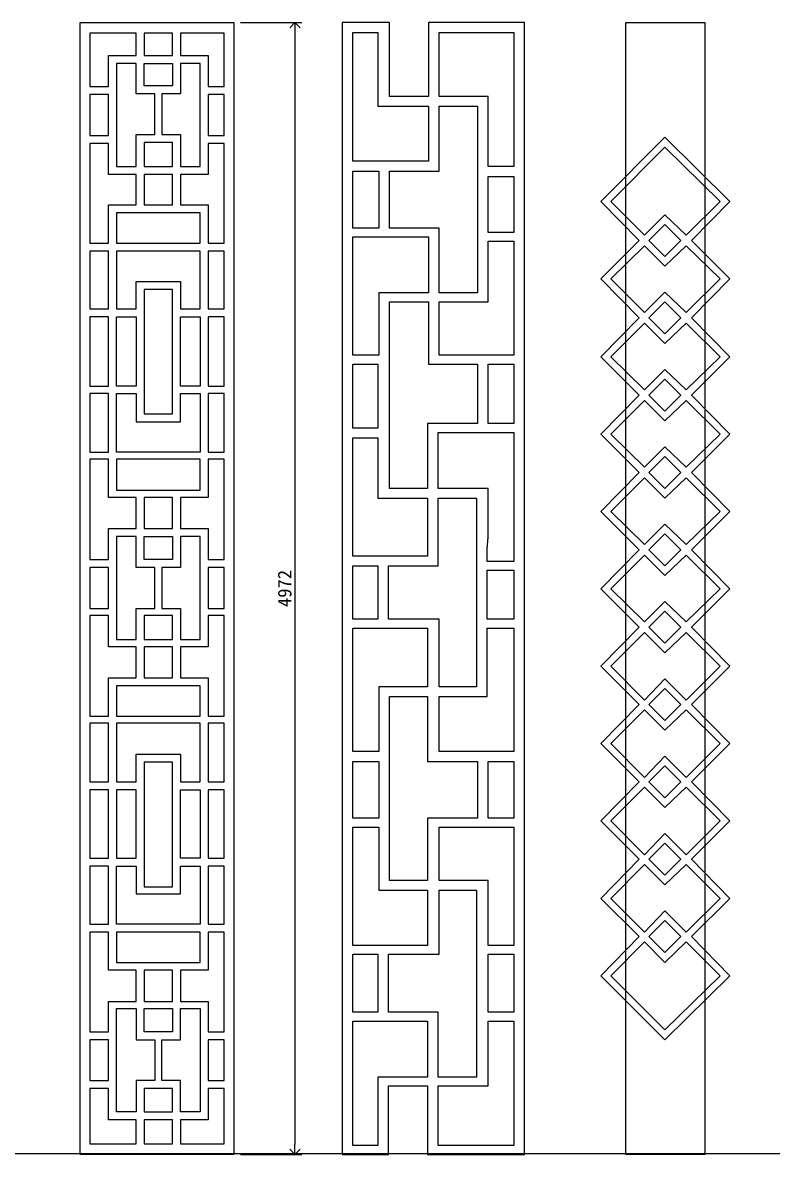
# Model space of a CAD drawing. Extents: x -66030 to 95157, y -13132 to 45879.
# Drawn here: x 5461 to 8755, y 31865 to 36837 of the extents above; entities that cross this region are included whole.
import ezdxf

# ---------------------------------------------------------------- set-up
doc = ezdxf.new("R2010")
doc.units = 0
doc.header["$LTSCALE"] = 100
doc.header["$MEASUREMENT"] = 0
doc.header["$PDMODE"] = 2
doc.header["$PDSIZE"] = -3
doc.layers.get('0').update_dxf_attribs({"linetype": 'CONTINUOUS'})
doc.layers.get('Defpoints').update_dxf_attribs({"linetype": 'CONTINUOUS'})
doc.layers.add('3', color=11, linetype='CONTINUOUS')
doc.styles.add('HZ', font='simhei.ttf')
doc.dimstyles.new('TEXT', dxfattribs={"dimscale": 8, "dimtxt": 2, "dimasz": 1.5, "dimexe": 1, "dimexo": 1, "dimgap": 0.5, "dimtad": 1, "dimdec": 0, "dimzin": 0, "dimdsep": 46, "dimtxsty": 'HZ', "dimblk": 'DOT', "dimblk1": 'OPEN90', "dimblk2": 'OPEN90', "dimsah": 1, "dimcen": 0, "dimclrd": 256, "dimclre": 256, "dimclrt": 7, "dimadec": 0, "dimazin": 0, "dimtfac": 0.5, "dimtdec": 0, "dimtmove": 2, "dimatfit": 3, "dimldrblk": 'OPEN90', "dimfxl": 1, "dimtolj": 1, "dimtzin": 0, "dimarcsym": 0})

# ---------------------------------------------------------------- blocks, each defined once
blk = doc.blocks.new('_OPEN90')
at = {"color": 0, "linetype": 'ByBlock'}
for p, q in [((0, 0), (-1, 0)), ((-0.5, 0.5), (0, 0)), ((0, 0), (-0.5, -0.5))]:
    blk.add_line(p, q, dxfattribs=at)
blk = doc.blocks.new('*D129')
at = {"layer": '3', "lineweight": -2, "transparency": 16777216}
for p, q in [((6418.6, 36837.3), (6687.5, 36837.3)), ((6657.5, 36792.3), (6657.5, 31910)), ((6418.6, 31865), (6687.5, 31865))]:
    blk.add_line(p, q, dxfattribs=at)
at = {"layer": 'Defpoints', "color": 0, "transparency": 16777216}
for p in [(6388.6, 36837.3), (6388.6, 31865), (6657.5, 31865)]:
    blk.add_point(p, dxfattribs=at)
at = {"layer": '3', "lineweight": -2, "transparency": 16777216, "xscale": 45, "yscale": 45, "zscale": 45}
for p, rotation in [((6657.5, 36837.3), 90), ((6657.5, 31865), 270)]:
    blk.add_blockref('_OPEN90', p, dxfattribs=dict(at, rotation=rotation))
at = {"layer": '3', "color": 7, "transparency": 16777216, "insert": (6612.5, 34351.2), "char_height": 60, "attachment_point": 5, "rotation": 90, "style": 'HZ'}
blk.add_mtext('\\A1;4972', dxfattribs=at)

msp = doc.modelspace()

# ---------------------------------------------------------------- linework, layer by layer
at = {"layer": '3', "color": 2}
msp.add_line((-66009.4, 31868.9), (90873, 31868.9), dxfattribs=at)
at = {"layer": '3'}
for points in [[(6388.6, 31865), (5712.9, 31865), (5712.9, 36837.3), (6388.6, 36837.3), (6388.6, 31865)], [(6388.6, 31865), (5712.9, 31865), (5712.9, 36837.3), (6388.6, 36837.3), (6388.6, 31865)], [(7279.2, 31865), (7279.2, 31865), (7665.9, 31865), (7665.9, 36837.3), (7271.4, 36837.3), (7271.4, 36837.3), (7244, 36837.3), (7244, 36513.1), (7072.2, 36513.1), (7072.2, 36837.3), (6865.2, 36837.3), (6865.2, 31865), (7044.8, 31865), (7044.8, 31865), (7068.3, 31865), (7068.3, 32165.8), (7240.1, 32165.8), (7240.1, 31865), (7279.2, 31865)], [(8111.2, 36837.3), (8458.8, 36837.3), (8458.8, 31865), (8111.2, 31865), (8111.2, 36837.3)], [(5837.9, 36692.8), (5959, 36692.8), (5959, 36790.4), (5755.9, 36790.4), (5755.9, 36556.1), (5837.9, 36556.1), (5837.9, 36692.8)], [(5837.9, 36692.8), (5959, 36692.8), (5959, 36790.4), (5755.9, 36790.4), (5755.9, 36556.1), (5837.9, 36556.1), (5837.9, 36692.8)], [(5994.1, 36790.4), (5994.1, 36692.8), (6119.1, 36692.8), (6119.1, 36790.4), (5994.1, 36790.4)], [(5994.1, 36790.4), (5994.1, 36692.8), (6119.1, 36692.8), (6119.1, 36790.4), (5994.1, 36790.4)], [(6154.3, 36790.4), (6154.3, 36692.8), (6275.4, 36692.8), (6275.4, 36556.1), (6345.7, 36556.1), (6345.7, 36790.4), (6154.3, 36790.4)], [(6154.3, 36790.4), (6154.3, 36692.8), (6275.4, 36692.8), (6275.4, 36556.1), (6345.7, 36556.1), (6345.7, 36790.4), (6154.3, 36790.4)], [(7021.4, 36794.4), (7021.4, 36470.2), (7072.2, 36470.2), (7072.2, 36470.2), (7244, 36470.2), (7244, 36228), (6912, 36228), (6912, 36794.4), (7021.4, 36794.4)], [(7290.9, 36794.4), (7619, 36794.4), (7619, 36204.6), (7505.7, 36204.6), (7505.7, 36513.1), (7501.8, 36513.1), (7501.8, 36513.1), (7290.9, 36513.1), (7290.9, 36794.4)], [(5959, 36204.6), (5959, 36345.2), (6041, 36345.2), (6041, 36524.8), (5959, 36524.8), (5959, 36657.6), (5873.1, 36657.6), (5873.1, 36204.6), (5959, 36204.6)], [(5959, 36204.6), (5959, 36345.2), (6041, 36345.2), (6041, 36524.8), (5959, 36524.8), (5959, 36657.6), (5873.1, 36657.6), (5873.1, 36204.6), (5959, 36204.6)], [(6119.1, 36657.6), (6119.1, 36560), (5994.1, 36560), (5994.1, 36657.6), (6119.1, 36657.6)], [(6119.1, 36657.6), (6119.1, 36560), (5994.1, 36560), (5994.1, 36657.6), (6119.1, 36657.6)], [(6154.3, 36657.6), (6154.3, 36524.8), (6072.3, 36524.8), (6072.3, 36345.2), (6154.3, 36345.2), (6154.3, 36204.6), (6240.2, 36204.6), (6240.2, 36657.6), (6154.3, 36657.6)], [(6154.3, 36657.6), (6154.3, 36524.8), (6072.3, 36524.8), (6072.3, 36345.2), (6154.3, 36345.2), (6154.3, 36204.6), (6240.2, 36204.6), (6240.2, 36657.6), (6154.3, 36657.6)], [(5755.9, 36341.3), (5837.9, 36341.3), (5837.9, 36520.9), (5755.9, 36520.9), (5755.9, 36341.3)], [(5755.9, 36341.3), (5837.9, 36341.3), (5837.9, 36520.9), (5755.9, 36520.9), (5755.9, 36341.3)], [(6345.7, 36520.9), (6275.4, 36520.9), (6275.4, 36341.3), (6345.7, 36341.3), (6345.7, 36520.9)], [(6345.7, 36520.9), (6275.4, 36520.9), (6275.4, 36341.3), (6345.7, 36341.3), (6345.7, 36520.9)], [(7290.9, 36470.2), (7458.9, 36470.2), (7458.9, 35649.9), (7290.9, 35649.9), (7290.9, 35935), (7072.2, 35935), (7072.2, 36185), (7255.8, 36185), (7255.8, 36185), (7290.9, 36185), (7290.9, 36470.2)], [(5755.9, 35868.6), (5837.9, 35868.6), (5837.9, 36036.6), (5959, 36036.6), (5959, 36169.4), (5837.9, 36169.4), (5837.9, 36306.1), (5755.9, 36306.1), (5755.9, 35868.6)], [(5755.9, 35868.6), (5837.9, 35868.6), (5837.9, 36036.6), (5959, 36036.6), (5959, 36169.4), (5837.9, 36169.4), (5837.9, 36306.1), (5755.9, 36306.1), (5755.9, 35868.6)], [(6119.1, 36204.6), (6119.1, 36310), (5994.1, 36310), (5994.1, 36204.6), (6119.1, 36204.6)], [(6119.1, 36204.6), (6119.1, 36310), (5994.1, 36310), (5994.1, 36204.6), (6119.1, 36204.6)], [(6345.7, 36306.1), (6275.4, 36306.1), (6275.4, 36169.4), (6154.3, 36169.4), (6154.3, 36036.6), (6275.4, 36036.6), (6275.4, 35868.6), (6345.7, 35868.6), (6345.7, 36306.1)], [(6345.7, 36306.1), (6275.4, 36306.1), (6275.4, 36169.4), (6154.3, 36169.4), (6154.3, 36036.6), (6275.4, 36036.6), (6275.4, 35868.6), (6345.7, 35868.6), (6345.7, 36306.1)], [(8001.8, 32650.1), (8169.8, 32822), (8001.8, 32989.9), (8169.8, 33161.8), (8001.8, 33329.8), (8169.8, 33501.6), (8001.8, 33669.6), (8169.8, 33841.4), (8001.8, 34009.4), (8169.8, 34181.3), (8001.8, 34349.2), (8169.8, 34521.1), (8001.8, 34689), (8169.8, 34860.9), (8001.8, 35028.9), (8169.8, 35200.7), (8001.8, 35368.7), (8169.8, 35540.5), (8001.8, 35712.4), (8169.8, 35880.4), (8001.8, 36052.2), (8283, 36333.5), (8568.2, 36052.2), (8400.2, 35880.4), (8568.2, 35712.4), (8400.2, 35540.5), (8568.2, 35368.7), (8400.2, 35200.7), (8568.2, 35028.9), (8400.2, 34860.9), (8568.2, 34689), (8400.2, 34521.1), (8568.2, 34349.2), (8400.2, 34181.3), (8568.2, 34009.4), (8400.2, 33841.4), (8568.2, 33669.6), (8400.2, 33501.6), (8568.2, 33329.8), (8400.2, 33161.8), (8568.2, 32989.9), (8400.2, 32822), (8568.2, 32650.1), (8283, 32368.9), (8001.8, 32650.1)], [(8193.2, 35903.8), (8283, 35993.6), (8376.8, 35903.8), (8525.2, 36052.2), (8283, 36290.5), (8044.8, 36052.2), (8193.2, 35903.8)], [(5994.1, 36036.6), (6119.1, 36036.6), (6119.1, 36169.4), (5994.1, 36169.4), (5994.1, 36036.6)], [(5994.1, 36036.6), (6119.1, 36036.6), (6119.1, 36169.4), (5994.1, 36169.4), (5994.1, 36036.6)], [(6912, 36185), (7025.3, 36185), (7025.3, 35935), (6912, 35935), (6912, 36185)], [(7619, 36161.6), (7619, 35915.5), (7505.7, 35915.5), (7505.7, 36161.6), (7619, 36161.6)], [(5873.1, 35868.6), (6240.2, 35868.6), (6240.2, 36001.4), (5873.1, 36001.4), (5873.1, 35868.6)], [(5873.1, 35868.6), (6240.2, 35868.6), (6240.2, 36001.4), (5873.1, 36001.4), (5873.1, 35868.6)], [(8353.3, 35880.4), (8283, 35810.1), (8212.7, 35880.4), (8283, 35950.7), (8353.3, 35880.4)], [(6912, 35896), (7244, 35896), (7244, 35649.9), (7025.3, 35649.9), (7025.3, 35376.5), (6912, 35376.5), (6912, 35896)], [(7619, 35876.5), (7619, 35376.5), (7290.9, 35376.5), (7290.9, 35610.8), (7505.7, 35610.8), (7505.7, 35876.5), (7619, 35876.5)], [(8376.8, 35856.9), (8283, 35767.1), (8193.2, 35856.9), (8044.8, 35712.4), (8193.2, 35564), (8283, 35653.8), (8376.8, 35564), (8525.2, 35712.4), (8376.8, 35856.9)], [(5755.9, 35579.6), (5837.9, 35579.6), (5837.9, 35833.5), (5755.9, 35833.5), (5755.9, 35579.6)], [(5755.9, 35579.6), (5837.9, 35579.6), (5837.9, 35833.5), (5755.9, 35833.5), (5755.9, 35579.6)], [(6240.2, 35833.5), (5873.1, 35833.5), (5873.1, 35579.6), (5959, 35579.6), (5959, 35700.7), (6154.3, 35700.7), (6154.3, 35579.6), (6240.2, 35579.6), (6240.2, 35833.5)], [(6240.2, 35833.5), (5873.1, 35833.5), (5873.1, 35579.6), (5959, 35579.6), (5959, 35700.7), (6154.3, 35700.7), (6154.3, 35579.6), (6240.2, 35579.6), (6240.2, 35833.5)], [(6345.7, 35833.5), (6275.4, 35833.5), (6275.4, 35579.6), (6345.7, 35579.6), (6345.7, 35833.5)], [(6345.7, 35833.5), (6275.4, 35833.5), (6275.4, 35579.6), (6345.7, 35579.6), (6345.7, 35833.5)], [(5994.1, 35118.7), (6119.1, 35118.7), (6119.1, 35665.5), (5994.1, 35665.5), (5994.1, 35118.7)], [(5994.1, 35118.7), (6119.1, 35118.7), (6119.1, 35665.5), (5994.1, 35665.5), (5994.1, 35118.7)], [(7072.2, 34790.6), (7072.2, 34892.1), (7072.2, 34993.7), (7072.2, 35099.2), (7072.2, 35200.7), (7072.2, 35302.3), (7072.2, 35403.8), (7072.2, 35509.3), (7072.2, 35610.8), (7244, 35610.8), (7244, 35337.4), (7458.9, 35337.4), (7458.9, 35075.7), (7240.1, 35075.7), (7240.1, 34790.6), (7072.2, 34790.6)], [(8353.3, 35540.5), (8283, 35470.2), (8212.7, 35540.5), (8283, 35610.8), (8353.3, 35540.5)], [(5755.9, 35239.8), (5837.9, 35239.8), (5837.9, 35544.4), (5755.9, 35544.4), (5755.9, 35239.8)], [(5755.9, 35239.8), (5837.9, 35239.8), (5837.9, 35544.4), (5755.9, 35544.4), (5755.9, 35239.8)], [(5873.1, 35544.4), (5959, 35544.4), (5959, 35239.8), (5873.1, 35239.8), (5873.1, 35544.4)], [(5873.1, 35544.4), (5959, 35544.4), (5959, 35239.8), (5873.1, 35239.8), (5873.1, 35544.4)], [(6154.3, 35544.4), (6240.2, 35544.4), (6240.2, 35239.8), (6154.3, 35239.8), (6154.3, 35544.4)], [(6154.3, 35544.4), (6240.2, 35544.4), (6240.2, 35239.8), (6154.3, 35239.8), (6154.3, 35544.4)], [(6345.7, 35544.4), (6275.4, 35544.4), (6275.4, 35239.8), (6345.7, 35239.8), (6345.7, 35544.4)], [(6345.7, 35544.4), (6275.4, 35544.4), (6275.4, 35239.8), (6345.7, 35239.8), (6345.7, 35544.4)], [(8376.8, 35517.1), (8283, 35427.3), (8193.2, 35517.1), (8044.8, 35368.7), (8193.2, 35224.2), (8283, 35314), (8376.8, 35224.2), (8525.2, 35368.7), (8376.8, 35517.1)], [(6912, 35337.4), (7021.4, 35337.4), (7021.4, 35056.2), (6912, 35056.2), (6912, 35337.4)], [(7619, 35337.4), (7619, 35075.7), (7505.7, 35075.7), (7505.7, 35337.4), (7619, 35337.4)], [(8353.3, 35200.7), (8283, 35130.4), (8212.7, 35200.7), (8283, 35271), (8353.3, 35200.7)], [(5755.9, 34950.7), (5837.9, 34950.7), (5837.9, 35208.5), (5755.9, 35208.5), (5755.9, 34950.7)], [(5755.9, 34950.7), (5837.9, 34950.7), (5837.9, 35208.5), (5755.9, 35208.5), (5755.9, 34950.7)], [(5873.1, 35208.5), (5959, 35208.5), (5959, 35083.5), (6154.3, 35083.5), (6154.3, 35208.5), (6240.2, 35208.5), (6240.2, 34950.7), (5873.1, 34950.7), (5873.1, 35208.5)], [(5873.1, 35208.5), (5959, 35208.5), (5959, 35083.5), (6154.3, 35083.5), (6154.3, 35208.5), (6240.2, 35208.5), (6240.2, 34950.7), (5873.1, 34950.7), (5873.1, 35208.5)], [(6345.7, 35208.5), (6275.4, 35208.5), (6275.4, 34950.7), (6345.7, 34950.7), (6345.7, 35208.5)], [(6345.7, 35208.5), (6275.4, 35208.5), (6275.4, 34950.7), (6345.7, 34950.7), (6345.7, 35208.5)], [(8376.8, 35177.3), (8283, 35087.4), (8193.2, 35177.3), (8044.8, 35028.9), (8193.2, 34884.3), (8283, 34974.2), (8376.8, 34884.3), (8525.2, 35028.9), (8376.8, 35177.3)], [(6912, 35013.2), (7021.4, 35013.2), (7021.4, 34747.6), (7240.1, 34747.6), (7240.1, 34493.7), (6912, 34493.7), (6912, 35013.2)], [(7619, 35036.7), (7619, 34470.3), (7501.8, 34470.3), (7501.8, 34525), (7505.7, 34575.8), (7505.7, 34630.4), (7505.7, 34685.1), (7505.7, 34735.9), (7505.7, 34790.6), (7287, 34790.6), (7287, 35036.7), (7619, 35036.7)], [(5755.9, 34478.1), (5837.9, 34478.1), (5837.9, 34614.8), (5959, 34614.8), (5959, 34751.5), (5837.9, 34751.5), (5837.9, 34919.5), (5755.9, 34919.5), (5755.9, 34478.1)], [(5755.9, 34478.1), (5837.9, 34478.1), (5837.9, 34614.8), (5959, 34614.8), (5959, 34751.5), (5837.9, 34751.5), (5837.9, 34919.5), (5755.9, 34919.5), (5755.9, 34478.1)], [(6240.2, 34919.5), (5873.1, 34919.5), (5873.1, 34782.8), (6240.2, 34782.8), (6240.2, 34919.5)], [(6240.2, 34919.5), (5873.1, 34919.5), (5873.1, 34782.8), (6240.2, 34782.8), (6240.2, 34919.5)], [(6345.7, 34919.5), (6275.4, 34919.5), (6275.4, 34751.5), (6154.3, 34751.5), (6154.3, 34614.8), (6275.4, 34614.8), (6275.4, 34478.1), (6345.7, 34478.1), (6345.7, 34919.5)], [(6345.7, 34919.5), (6275.4, 34919.5), (6275.4, 34751.5), (6154.3, 34751.5), (6154.3, 34614.8), (6275.4, 34614.8), (6275.4, 34478.1), (6345.7, 34478.1), (6345.7, 34919.5)], [(8353.3, 34860.9), (8283, 34790.6), (8212.7, 34860.9), (8283, 34931.2), (8353.3, 34860.9)], [(8376.8, 34837.5), (8283, 34747.6), (8193.2, 34837.5), (8044.8, 34689), (8193.2, 34544.5), (8283, 34634.4), (8376.8, 34544.5), (8525.2, 34689), (8376.8, 34837.5)], [(6119.1, 34751.5), (5994.1, 34751.5), (5994.1, 34614.8), (6119.1, 34614.8), (6119.1, 34751.5)], [(6119.1, 34751.5), (5994.1, 34751.5), (5994.1, 34614.8), (6119.1, 34614.8), (6119.1, 34751.5)], [(7287, 34747.6), (7455, 34747.6), (7455, 33919.6), (7290.9, 33919.6), (7290.9, 34216.4), (7068.3, 34216.4), (7068.3, 34450.8), (7279.2, 34450.8), (7279.2, 34450.8), (7287, 34450.8), (7287, 34747.6)], [(5959, 34126.6), (5959, 34263.3), (6041, 34263.3), (6041, 34443), (5959, 34443), (5959, 34579.7), (5873.1, 34579.7), (5873.1, 34126.6), (5959, 34126.6)], [(5959, 34126.6), (5959, 34263.3), (6041, 34263.3), (6041, 34443), (5959, 34443), (5959, 34579.7), (5873.1, 34579.7), (5873.1, 34126.6), (5959, 34126.6)], [(6119.1, 34579.7), (6119.1, 34478.1), (5994.1, 34478.1), (5994.1, 34579.7), (6119.1, 34579.7)], [(6119.1, 34579.7), (6119.1, 34478.1), (5994.1, 34478.1), (5994.1, 34579.7), (6119.1, 34579.7)], [(6154.3, 34579.7), (6154.3, 34443), (6072.3, 34443), (6072.3, 34263.3), (6154.3, 34263.3), (6154.3, 34126.6), (6240.2, 34126.6), (6240.2, 34579.7), (6154.3, 34579.7)], [(6154.3, 34579.7), (6154.3, 34443), (6072.3, 34443), (6072.3, 34263.3), (6154.3, 34263.3), (6154.3, 34126.6), (6240.2, 34126.6), (6240.2, 34579.7), (6154.3, 34579.7)], [(8353.3, 34521.1), (8283, 34450.8), (8212.7, 34521.1), (8283, 34591.4), (8353.3, 34521.1)], [(8376.8, 34497.6), (8283, 34407.8), (8193.2, 34497.6), (8044.8, 34349.2), (8193.2, 34204.7), (8283, 34294.5), (8376.8, 34204.7), (8525.2, 34349.2), (8376.8, 34497.6)], [(5755.9, 34263.3), (5837.9, 34263.3), (5837.9, 34443), (5755.9, 34443), (5755.9, 34263.3)], [(5755.9, 34263.3), (5837.9, 34263.3), (5837.9, 34443), (5755.9, 34443), (5755.9, 34263.3)], [(6345.7, 34443), (6275.4, 34443), (6275.4, 34263.3), (6345.7, 34263.3), (6345.7, 34443)], [(6345.7, 34443), (6275.4, 34443), (6275.4, 34263.3), (6345.7, 34263.3), (6345.7, 34443)], [(6912, 34450.8), (7021.4, 34450.8), (7021.4, 34216.4), (6912, 34216.4), (6912, 34450.8)], [(7619, 34431.2), (7619, 34216.4), (7501.8, 34216.4), (7501.8, 34431.2), (7619, 34431.2)], [(5755.9, 33790.7), (5837.9, 33790.7), (5837.9, 33958.6), (5959, 33958.6), (5959, 34095.3), (5837.9, 34095.3), (5837.9, 34232), (5755.9, 34232), (5755.9, 33790.7)], [(5755.9, 33790.7), (5837.9, 33790.7), (5837.9, 33958.6), (5959, 33958.6), (5959, 34095.3), (5837.9, 34095.3), (5837.9, 34232), (5755.9, 34232), (5755.9, 33790.7)], [(6119.1, 34126.6), (6119.1, 34232), (5994.1, 34232), (5994.1, 34126.6), (6119.1, 34126.6)], [(6119.1, 34126.6), (6119.1, 34232), (5994.1, 34232), (5994.1, 34126.6), (6119.1, 34126.6)], [(6345.7, 34232), (6275.4, 34232), (6275.4, 34095.3), (6154.3, 34095.3), (6154.3, 33958.6), (6275.4, 33958.6), (6275.4, 33790.7), (6345.7, 33790.7), (6345.7, 34232)], [(6345.7, 34232), (6275.4, 34232), (6275.4, 34095.3), (6154.3, 34095.3), (6154.3, 33958.6), (6275.4, 33958.6), (6275.4, 33790.7), (6345.7, 33790.7), (6345.7, 34232)], [(8353.3, 34181.3), (8283, 34111), (8212.7, 34181.3), (8283, 34251.6), (8353.3, 34181.3)], [(6912, 34177.4), (7021.4, 34177.4), (7021.4, 34177.4), (7068.3, 34177.4), (7068.3, 34177.4), (7240.1, 34177.4), (7240.1, 33919.6), (7029.2, 33919.6), (7029.2, 33919.6), (7025.3, 33919.6), (7025.3, 33634.4), (6912, 33634.4), (6912, 34177.4)], [(7619, 34177.4), (7619, 33634.4), (7290.9, 33634.4), (7290.9, 33876.6), (7455, 33876.6), (7455, 33876.6), (7501.8, 33876.6), (7501.8, 33876.6), (7501.8, 33876.6), (7501.8, 33919.6), (7501.8, 33919.6), (7501.8, 34177.4), (7619, 34177.4)], [(8376.8, 34157.8), (8283, 34068), (8193.2, 34157.8), (8044.8, 34009.4), (8193.2, 33861), (8283, 33954.7), (8376.8, 33861), (8525.2, 34009.4), (8376.8, 34157.8)], [(6119.1, 34095.3), (5994.1, 34095.3), (5994.1, 33958.6), (6119.1, 33958.6), (6119.1, 34095.3)], [(6119.1, 34095.3), (5994.1, 34095.3), (5994.1, 33958.6), (6119.1, 33958.6), (6119.1, 34095.3)], [(5873.1, 33790.7), (6240.2, 33790.7), (6240.2, 33923.5), (5873.1, 33923.5), (5873.1, 33790.7)], [(5873.1, 33790.7), (6240.2, 33790.7), (6240.2, 33923.5), (5873.1, 33923.5), (5873.1, 33790.7)], [(8353.3, 33841.4), (8283, 33771.1), (8212.7, 33841.4), (8283, 33911.8), (8353.3, 33841.4)], [(7072.2, 33876.6), (7240.1, 33876.6), (7240.1, 33591.5), (7248, 33591.5), (7248, 33591.5), (7458.9, 33591.5), (7458.9, 33341.5), (7240.1, 33341.5), (7240.1, 33068.1), (7072.2, 33068.1), (7072.2, 33876.6)], [(8376.8, 33818), (8283, 33728.2), (8193.2, 33818), (8044.8, 33669.6), (8193.2, 33521.2), (8283, 33614.9), (8376.8, 33521.2), (8525.2, 33669.6), (8376.8, 33818)], [(5755.9, 33501.6), (5837.9, 33501.6), (5837.9, 33759.4), (5755.9, 33759.4), (5755.9, 33501.6)], [(5755.9, 33501.6), (5837.9, 33501.6), (5837.9, 33759.4), (5755.9, 33759.4), (5755.9, 33501.6)], [(6240.2, 33759.4), (5873.1, 33759.4), (5873.1, 33501.6), (5959, 33501.6), (5959, 33622.7), (6154.3, 33622.7), (6154.3, 33501.6), (6240.2, 33501.6), (6240.2, 33759.4)], [(6240.2, 33759.4), (5873.1, 33759.4), (5873.1, 33501.6), (5959, 33501.6), (5959, 33622.7), (6154.3, 33622.7), (6154.3, 33501.6), (6240.2, 33501.6), (6240.2, 33759.4)], [(6345.7, 33759.4), (6275.4, 33759.4), (6275.4, 33501.6), (6345.7, 33501.6), (6345.7, 33759.4)], [(6345.7, 33759.4), (6275.4, 33759.4), (6275.4, 33501.6), (6345.7, 33501.6), (6345.7, 33759.4)], [(5994.1, 33040.7), (6119.1, 33040.7), (6119.1, 33587.6), (5994.1, 33587.6), (5994.1, 33040.7)], [(5994.1, 33040.7), (6119.1, 33040.7), (6119.1, 33587.6), (5994.1, 33587.6), (5994.1, 33040.7)], [(6912, 33591.5), (7025.3, 33591.5), (7025.3, 33341.5), (6912, 33341.5), (6912, 33591.5)], [(7619, 33591.5), (7619, 33341.5), (7505.7, 33341.5), (7505.7, 33591.5), (7619, 33591.5)], [(8353.3, 33501.6), (8283, 33431.3), (8212.7, 33501.6), (8283, 33571.9), (8353.3, 33501.6)], [(5755.9, 33165.7), (5837.9, 33165.7), (5837.9, 33466.5), (5755.9, 33466.5), (5755.9, 33165.7)], [(5755.9, 33165.7), (5837.9, 33165.7), (5837.9, 33466.5), (5755.9, 33466.5), (5755.9, 33165.7)], [(5959, 33466.5), (5873.1, 33466.5), (5873.1, 33165.7), (5959, 33165.7), (5959, 33466.5)], [(5959, 33466.5), (5873.1, 33466.5), (5873.1, 33165.7), (5959, 33165.7), (5959, 33466.5)], [(6154.3, 33466.5), (6240.2, 33466.5), (6240.2, 33165.7), (6154.3, 33165.7), (6154.3, 33466.5)], [(6154.3, 33466.5), (6240.2, 33466.5), (6240.2, 33165.7), (6154.3, 33165.7), (6154.3, 33466.5)], [(6345.7, 33466.5), (6275.4, 33466.5), (6275.4, 33165.7), (6345.7, 33165.7), (6345.7, 33466.5)], [(6345.7, 33466.5), (6275.4, 33466.5), (6275.4, 33165.7), (6345.7, 33165.7), (6345.7, 33466.5)], [(8376.8, 33478.2), (8283, 33388.4), (8193.2, 33478.2), (8044.8, 33329.8), (8193.2, 33181.3), (8283, 33275.1), (8376.8, 33181.3), (8525.2, 33329.8), (8376.8, 33478.2)], [(6912, 33302.4), (7025.3, 33302.4), (7025.3, 33025.1), (7240.1, 33025.1), (7240.1, 32782.9), (6912, 32782.9), (6912, 33302.4)], [(7619, 33302.4), (7619, 32782.9), (7505.7, 32782.9), (7505.7, 33068.1), (7501.8, 33068.1), (7501.8, 33068.1), (7290.9, 33068.1), (7290.9, 33302.4), (7619, 33302.4)], [(8353.3, 33161.8), (8283, 33091.5), (8212.7, 33161.8), (8283, 33232.1), (8353.3, 33161.8)], [(5755.9, 32876.7), (5837.9, 32876.7), (5837.9, 33130.6), (5755.9, 33130.6), (5755.9, 32876.7)], [(5755.9, 32876.7), (5837.9, 32876.7), (5837.9, 33130.6), (5755.9, 33130.6), (5755.9, 32876.7)], [(5959, 33009.5), (6154.3, 33009.5), (6154.3, 33130.6), (6240.2, 33130.6), (6240.2, 32876.7), (5873.1, 32876.7), (5873.1, 33130.6), (5959, 33130.6), (5959, 33009.5)], [(5959, 33009.5), (6154.3, 33009.5), (6154.3, 33130.6), (6240.2, 33130.6), (6240.2, 32876.7), (5873.1, 32876.7), (5873.1, 33130.6), (5959, 33130.6), (5959, 33009.5)], [(6345.7, 33130.6), (6275.4, 33130.6), (6275.4, 32876.7), (6345.7, 32876.7), (6345.7, 33130.6)], [(6345.7, 33130.6), (6275.4, 33130.6), (6275.4, 32876.7), (6345.7, 32876.7), (6345.7, 33130.6)], [(8376.8, 33138.4), (8283, 33048.5), (8193.2, 33138.4), (8044.8, 32989.9), (8193.2, 32841.5), (8283, 32935.3), (8376.8, 32841.5), (8525.2, 32989.9), (8376.8, 33138.4)], [(7068.3, 32743.9), (7290.9, 32743.9), (7290.9, 33025.1), (7455, 33025.1), (7455, 32204.8), (7287, 32204.8), (7287, 32490), (7068.3, 32490), (7068.3, 32743.9)], [(8353.3, 32822), (8283, 32751.7), (8212.7, 32822), (8283, 32892.3), (8353.3, 32822)], [(5755.9, 32404), (5837.9, 32404), (5837.9, 32536.9), (5959, 32536.9), (5959, 32673.6), (5837.9, 32673.6), (5837.9, 32841.5), (5755.9, 32841.5), (5755.9, 32404)], [(5755.9, 32404), (5837.9, 32404), (5837.9, 32536.9), (5959, 32536.9), (5959, 32673.6), (5837.9, 32673.6), (5837.9, 32841.5), (5755.9, 32841.5), (5755.9, 32404)], [(6240.2, 32841.5), (5873.1, 32841.5), (5873.1, 32708.7), (6240.2, 32708.7), (6240.2, 32841.5)], [(6240.2, 32841.5), (5873.1, 32841.5), (5873.1, 32708.7), (6240.2, 32708.7), (6240.2, 32841.5)], [(6345.7, 32841.5), (6275.4, 32841.5), (6275.4, 32673.6), (6154.3, 32673.6), (6154.3, 32536.9), (6275.4, 32536.9), (6275.4, 32404), (6345.7, 32404), (6345.7, 32841.5)], [(6345.7, 32841.5), (6275.4, 32841.5), (6275.4, 32673.6), (6154.3, 32673.6), (6154.3, 32536.9), (6275.4, 32536.9), (6275.4, 32404), (6345.7, 32404), (6345.7, 32841.5)], [(8376.8, 32798.5), (8283, 32708.7), (8193.2, 32798.5), (8044.8, 32650.1), (8283, 32411.9), (8525.2, 32650.1), (8376.8, 32798.5)], [(6912, 32743.9), (7021.4, 32743.9), (7021.4, 32490), (6912, 32490), (6912, 32743.9)], [(7619, 32743.9), (7619, 32490), (7505.7, 32490), (7505.7, 32743.9), (7619, 32743.9)], [(6119.1, 32673.6), (5994.1, 32673.6), (5994.1, 32536.9), (6119.1, 32536.9), (6119.1, 32673.6)], [(6119.1, 32673.6), (5994.1, 32673.6), (5994.1, 32536.9), (6119.1, 32536.9), (6119.1, 32673.6)], [(6041, 32189.2), (5959, 32189.2), (5959, 32052.5), (5873.1, 32052.5), (5873.1, 32505.6), (5959, 32505.6), (5959, 32368.9), (6041, 32368.9), (6041, 32189.2)], [(6041, 32189.2), (5959, 32189.2), (5959, 32052.5), (5873.1, 32052.5), (5873.1, 32505.6), (5959, 32505.6), (5959, 32368.9), (6041, 32368.9), (6041, 32189.2)], [(6119.1, 32505.6), (6119.1, 32404), (5994.1, 32404), (5994.1, 32505.6), (6119.1, 32505.6)], [(6119.1, 32505.6), (6119.1, 32404), (5994.1, 32404), (5994.1, 32505.6), (6119.1, 32505.6)], [(6154.3, 32052.5), (6154.3, 32189.2), (6072.3, 32189.2), (6072.3, 32368.9), (6154.3, 32368.9), (6154.3, 32505.6), (6240.2, 32505.6), (6240.2, 32052.5), (6154.3, 32052.5)], [(6154.3, 32052.5), (6154.3, 32189.2), (6072.3, 32189.2), (6072.3, 32368.9), (6154.3, 32368.9), (6154.3, 32505.6), (6240.2, 32505.6), (6240.2, 32052.5), (6154.3, 32052.5)], [(6912, 32450.9), (7240.1, 32450.9), (7240.1, 32204.8), (7021.4, 32204.8), (7021.4, 32130.6), (7021.4, 32056.4), (7021.4, 31982.2), (7021.4, 31904.1), (6912, 31904.1), (6912, 32450.9)], [(7619, 32450.9), (7619, 31904.1), (7287, 31904.1), (7287, 31970.5), (7287, 32036.9), (7287, 32099.4), (7287, 32165.8), (7505.7, 32165.8), (7505.7, 32450.9), (7619, 32450.9)], [(5755.9, 32189.2), (5837.9, 32189.2), (5837.9, 32368.9), (5755.9, 32368.9), (5755.9, 32189.2)], [(5755.9, 32189.2), (5837.9, 32189.2), (5837.9, 32368.9), (5755.9, 32368.9), (5755.9, 32189.2)], [(6345.7, 32368.9), (6275.4, 32368.9), (6275.4, 32189.2), (6345.7, 32189.2), (6345.7, 32368.9)], [(6345.7, 32368.9), (6275.4, 32368.9), (6275.4, 32189.2), (6345.7, 32189.2), (6345.7, 32368.9)], [(5959, 31911.9), (5959, 32017.4), (5837.9, 32017.4), (5837.9, 32154.1), (5755.9, 32154.1), (5755.9, 31911.9), (5959, 31911.9)], [(5959, 31911.9), (5959, 32017.4), (5837.9, 32017.4), (5837.9, 32154.1), (5755.9, 32154.1), (5755.9, 31911.9), (5959, 31911.9)], [(6119.1, 32052.5), (6119.1, 32154.1), (5994.1, 32154.1), (5994.1, 32052.5), (6119.1, 32052.5)], [(6119.1, 32052.5), (6119.1, 32154.1), (5994.1, 32154.1), (5994.1, 32052.5), (6119.1, 32052.5)], [(6345.7, 32154.1), (6275.4, 32154.1), (6275.4, 32017.4), (6154.3, 32017.4), (6154.3, 31911.9), (6345.7, 31911.9), (6345.7, 32154.1)], [(6345.7, 32154.1), (6275.4, 32154.1), (6275.4, 32017.4), (6154.3, 32017.4), (6154.3, 31911.9), (6345.7, 31911.9), (6345.7, 32154.1)], [(6119.1, 31911.9), (6119.1, 32017.4), (5994.1, 32017.4), (5994.1, 31911.9), (6119.1, 31911.9)], [(6119.1, 31911.9), (6119.1, 32017.4), (5994.1, 32017.4), (5994.1, 31911.9), (6119.1, 31911.9)]]:
    msp.add_lwpolyline(points, close=True, dxfattribs=at)

# ---------------------------------------------------------------- dimensions: what is measured, and where the dimension line sits
dim = msp.add_linear_dim(base=(6657.5, 31865), p1=(6388.6, 36837.3), p2=(6388.6, 31865), angle=90, dimstyle='TEXT', override={"dimscale": 30}, dxfattribs=at)
dim.commit()
dim.dimension.update_dxf_attribs({"geometry": '*D129', "text_midpoint": (6612.5, 34351.2)})

doc.saveas('drawing.dxf')
